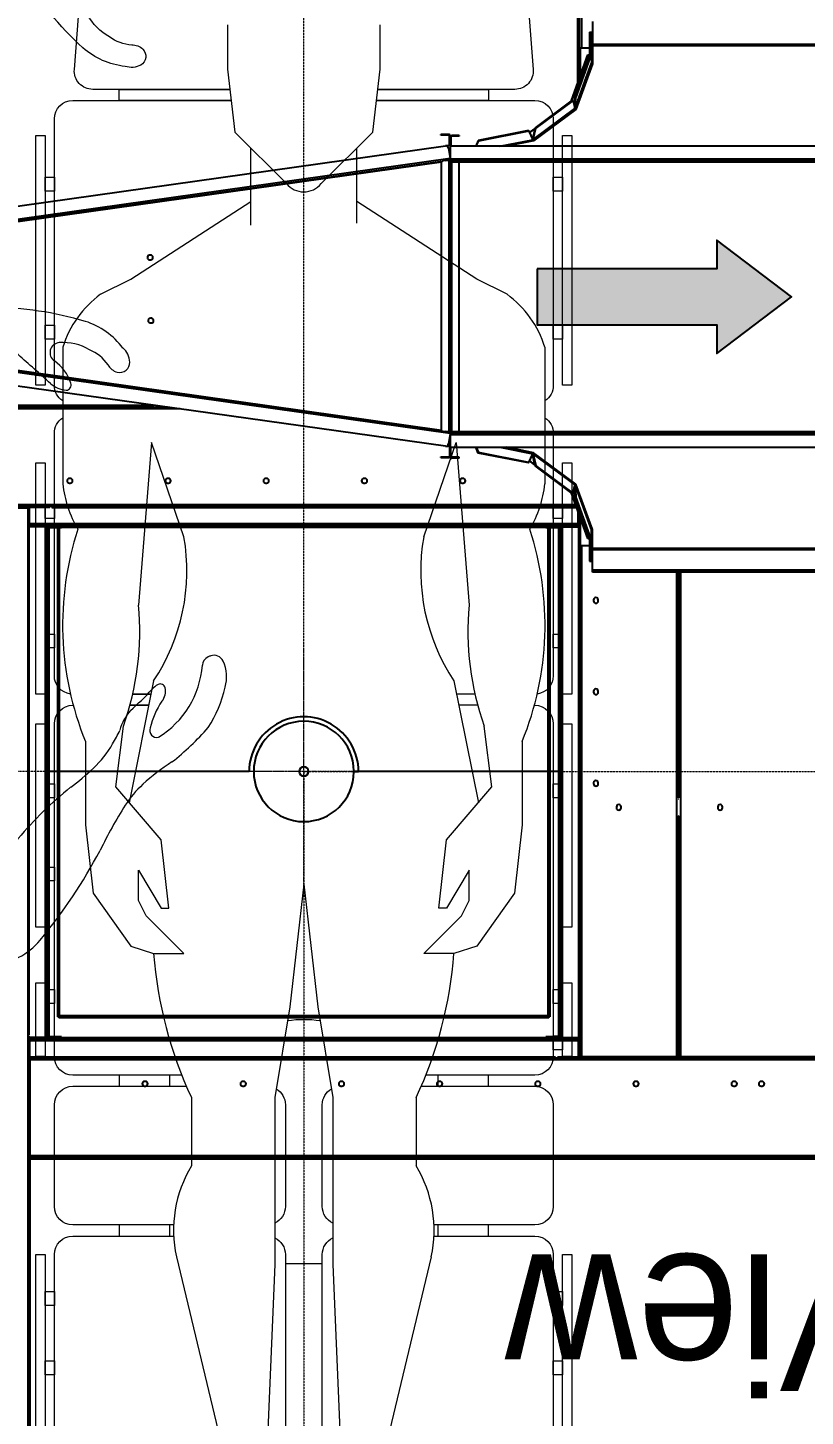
# Model space of a CAD drawing. Header units: millimetres. Extents: x 2822564 to 2991989, y -324396 to -253399.
# Drawn here: x 2849394 to 2850248, y -311790 to -310267 of the extents above; entities that cross this region are included whole.
import ezdxf

# ---------------------------------------------------------------- set-up
doc = ezdxf.new("R2010")
doc.units = ezdxf.units.MM
for name, pattern in [('12017_XPLAN_GROUND$0$HIDDEN', [0.375, 0.25, -0.125]), ('DASHDOT', [1, 0.5, -0.25, 0, -0.25]), ('DASHDOT2', [0.5, 0.25, -0.125, 0, -0.125])]:
    doc.linetypes.add(name, pattern=pattern)
for name, color, linetype, lineweight in [("'new furniture'", 252, 'Continuous', 9), ('ARCHMED-Fur-S', 8, 'Continuous', 9), ('axie', 90, 'DASHDOT2', 9), ('bed', 31, 'Continuous', 5), ('KATCHIN', 253, '12017_XPLAN_GROUND$0$HIDDEN', 5)]:
    doc.layers.add(name, color=color, linetype=linetype, lineweight=lineweight)
doc.layers.add('AX', color=1, linetype='DASHDOT')
doc.layers.add('LAF Detail', color=7, linetype='Continuous')
doc.styles.add('Annotative', font='arial.ttf')
doc.styles.add('DIM METRES', font='italic8.shx', dxfattribs={"width": 0.53})
doc.styles.add('متر', font='italic.shx')
doc.dimstyles.new('metres', dxfattribs={"dimtxt": 0.18, "dimasz": 0.05, "dimexe": 0.1, "dimexo": 0.1, "dimgap": 0.01, "dimtad": 0, "dimzin": 0, "dimdsep": 46, "dimtxsty": 'DIM METRES', "dimcen": 0.09, "dimclrd": 256, "dimclre": 256, "dimclrt": 3, "dimadec": 0, "dimazin": 0, "dimtfac": 1, "dimtofl": 0, "dimtmove": 0, "dimatfit": 3, "dimfxl": 1, "dimtolj": 1, "dimtzin": 0, "dimarcsym": 0})
doc.dimstyles.new('RUNNER saghf', dxfattribs={"dimtxt": 150, "dimasz": 60, "dimexe": 0.18, "dimexo": 0.0625, "dimgap": 0.09, "dimtad": 0, "dimtih": 1, "dimtoh": 1, "dimdec": 4, "dimzin": 0, "dimdsep": 46, "dimtxsty": 'Annotative', "dimblk": 'OBLIQUE', "dimcen": 0.09, "dimclrd": 140, "dimclre": 140, "dimclrt": 230, "dimazin": 0, "dimtfac": 1, "dimtdec": 4, "dimtofl": 0, "dimtmove": 0, "dimatfit": 3, "dimldrblk": 'OBLIQUE', "dimfxl": 1, "dimtolj": 1, "dimtzin": 0, "dimarcsym": 0})

# ---------------------------------------------------------------- blocks, each defined once
blk = doc.blocks.new('*D20')
at = {"lineweight": -2, "transparency": 16777216}
for p, q in [((-64.1, -1089.6), (-64.1, -1089.9)), ((-64.1, -1089.8), (-32.3, -1089.8)), ((0, -1089.8), (-31.8, -1089.8)), ((0, -1089.6), (0, -1089.9))]:
    blk.add_line(p, q, dxfattribs=at)
at = {"transparency": 16777216}
for points in [[(-64.1, -1089.7), (-64.1, -1089.8), (-64.1, -1089.8)], [(0, -1089.7), (0, -1089.8), (0, -1089.8)]]:
    blk.add_solid(points, dxfattribs=at)
at = {"layer": 'Defpoints', "color": 0, "transparency": 16777216}
for p in [(0, 997.5), (-64.1, -1042.5), (-64.1, -1089.8)]:
    blk.add_point(p, dxfattribs=at)
at = {"transparency": 16777216, "insert": (-32.1, -1089.8), "char_height": 0.15, "attachment_point": 5, "style": 'متر'}
blk.add_mtext('\\A1;64.11', dxfattribs=at)
blk = doc.blocks.new('N_1210DE-00037-200612191001')
at = {"layer": 'ARCHMED-Fur-S'}
blk.add_line((0.56, 10.85), (0.12, 10.86), dxfattribs=at)
for centre, radius, start, end in [((-9.85, 59.08), 7.79, 101.9043, 136.252), ((-10.67, 64.95), 1.92, 66.212, 114.3796), ((-10.3, 65.8), 1, 319.5394, 66.212), ((-10.64, 66.08), 1.45, 271.6832, 319.5394), ((10.29, 41.23), 34.7, 137.9547, 153.7324), ((-9.82, 60.25), 4.46, 100.0254, 130.959), ((-9.89, 59.31), 5.16, 123.5441, 158.4924), ((-13.76, 60.84), 1, 158.4924, 300.2335), ((22.44, 61.01), 2.46, 172.9064, 179.7885), ((20.98, 61.02), 1, 179.7885, 240.1179), ((20.99, 61.19), 1, 88.7649, 172.9064), ((20.93, 58.37), 3.83, 48.8504, 88.7649), ((15.57, 51.39), 12.62, 31.5407, 51.3588), ((-11.16, 56.38), 4.16, 81.4663, 120.2335), ((-12.61, 61.36), 2.96, 294.2322, 327.4407), ((-10.6, 59.97), 0.53, 337.3304, 83.8286), ((15.9, 52.17), 9.2, 5.6872, 60.1179), ((63.83, -126.76), 200.09, 112.0809, 113.3241), ((-13.63, 53.71), 3.72, 118.4203, 169.8089), ((2.29, 47.61), 26.18, 12.3938, 23.3615), ((552.98, -349.48), 702.96, 144.71444, 145.42156), ((20.8, 55.34), 0.5, 77.6201, 181.3356), ((20.59, 54.36), 1.5, 23.7398, 77.6201), ((-223.28, 135.68), 221.46, 336.5542, 338.4609), ((22.11, 55.37), 1.81, 181.3356, 206.5549), ((-14.18, 41.21), 37.15, 16.4234, 21.0597), ((28.57, 58.72), 7.6, 209.656, 231.7851), ((24.37, 53.22), 0.694, 222.7695, 348.1684), ((51.06, 56.24), 23.4, 187.3964, 196.3415), ((25.7, 53.45), 4.59, 202.1614, 230.2305), ((-3.61, 29.73), 33.22, 34.7863, 37.4268), ((10.05, 25.54), 43.1, 146.268, 165.4558), ((15.46, 42.98), 10, 17.0104, 34.7863), ((38.21, 52.47), 10, 196.3415, 212.0165), ((190.55, -13.65), 219.37, 163.7977, 165.4765), ((67.61, 70.86), 44.68, 212.0165, 218.6395), ((-4.69, 36.81), 31.08, 11.5595, 17.0104), ((63.29, 51.92), 38.58, 193.3085, 204.2175), ((-9.28, 11.98), 52.18, 24.591, 36.4206), ((-29.75, 44.02), 8.38, 303.8854, 341.4998), ((-39.41, 24.4), 19.95, 352.275, 41.2889), ((-21.99, 33.85), 10, 165.4558, 176.0959), ((51.58, 42.59), 24.35, 195.4626, 204.4715), ((-5.76, 32.74), 26.27, 176.0959, 197.8391), ((32.68, 31), 6.11, 334.3085, 26.1285), ((-0.66, 27.83), 5, 91.3626, 135.2449), ((0.88, -36.92), 69.77, 89.9546, 91.3626), ((-2.66, -36.83), 69.73, 85.6517, 87.0449), ((2.25, 27.71), 5, 41.608, 85.6517), ((32.89, 32.82), 3.49, 185.2074, 247.9309), ((3.86, 23.34), 11.37, 135.2449, 152.1788), ((-2.48, 23.51), 11.33, 24.8185, 41.608), ((37.63, 16.36), 16.59, 117.7831, 167.2267), ((2.34, 23), 10.23, 146.4549, 163.7939), ((-0.98, 23.08), 10.19, 13.2251, 30.564), ((261.41, -48.14), 235.96, 161.085, 163.3053), ((8.22, 22.56), 16.05, 168.1544, 178.1606), ((-6.87, 22.95), 16.01, 358.8402, 8.8464), ((0.96, 29.39), 32.07, 188.412, 220.503), ((-11.96, 6.9), 16.7, 75.6507, 117.3916), ((78.58, 19.85), 86.46, 177.8638, 179.4247), ((-77.32, 23.93), 86.46, 357.5755, 359.1362), ((12.41, 6.7), 16.26, 59.3154, 101.6171), ((2.12, 20.62), 10, 179.4247, 215.5949), ((-0.93, 20.7), 10, 321.4049, 357.5755), ((18.42, 17.36), 4.03, 41.3263, 55.482), ((25.82, 22.52), 10, 332.2681, 343.3053), ((-5.25, 38.85), 45.1, 313.9831, 332.2681), ((-70.28, -31.21), 79.04, 34.1299, 35.5949), ((68.66, -34.85), 79.04, 141.4049, 143.1618), ((-0.72, 15.94), 5, 214.1299, 259.4252), ((2.15, 15.07), 4.12, 284.5708, 322.1938), ((1.01, 20.81), 9.97, 267.4282, 282.6328), ((0.2, 20.83), 9.97, 259.4252, 269.5695), ((-5.99, 23.85), 23.2, 221.2473, 263.4196), ((19.12, 13.59), 10, 296.9913, 313.9831), ((4.91, 41.51), 41.32, 275.2234, 296.9913), ((1.82, 69.72), 69.71, 261.3637, 275.6363)]:
    blk.add_arc(centre, radius, start, end, dxfattribs=at)
blk = doc.blocks.new('_Oblique')
at = {"color": 0, "linetype": 'ByBlock', "lineweight": -2}
blk.add_line((-0.5, -0.5), (0.5, 0.5), dxfattribs=at)
blk = doc.blocks.new('*D21')
at = {"color": 140, "lineweight": -2, "ltscale": 10, "transparency": 16777216}
for p, q in [((1609924.9, -562746.7), (1609924.5, -562746.7)), ((1609924.7, -562746.7), (1609924.7, -563805.7)), ((1609924.7, -564946.7), (1609924.7, -563887.6)), ((1609924.9, -564946.7), (1609924.5, -564946.7))]:
    blk.add_line(p, q, dxfattribs=at)
at = {"layer": 'Defpoints', "color": 0, "ltscale": 10, "transparency": 16777216}
for p in [(1610637.8, -562746.7, 0), (1609924.7, -564946.7), (1610637.9, -564946.7, 0)]:
    blk.add_point(p, dxfattribs=at)
at = {"color": 140, "lineweight": -2, "ltscale": 10, "transparency": 16777216, "xscale": 60, "yscale": 60, "zscale": 60}
for p, rotation in [((1609924.7, -562746.7), 90), ((1609924.7, -564946.7), 270)]:
    blk.add_blockref('_Oblique', p, dxfattribs=dict(at, rotation=rotation))
at = {"color": 230, "ltscale": 10, "transparency": 16777216, "insert": (1609924.7, -563846.7), "char_height": 80, "attachment_point": 5, "style": 'Annotative', "bg_fill": 3, "box_fill_scale": 1.1, "bg_fill_color": 256, "bg_fill_true_color": 13158600, "bg_fill_transparency": 0}
blk.add_mtext('\\A1;2200', dxfattribs=at)
blk = doc.blocks.new('LAF')
at = {"ltscale": 10}
h = blk.add_hatch(color=150, dxfattribs=at)
h.dxf.hatch_style = 1
h.paths.add_polyline_path([(-273.8, 804.9), (-273.8, 866.2), (-470.8, 866.2), (-470.8, 897.7), (-552.7, 835.6), (-470.8, 773.4), (-470.8, 804.9)])
h.paths.add_polyline_path([(76.2, 804.9), (76.2, 866.2), (-120.8, 866.2), (-120.8, 897.7), (-202.7, 835.6), (-120.8, 773.4), (-120.8, 804.9)])
h.paths.add_polyline_path([(563, -606.2), (501.8, -606.2), (501.8, -803.2), (470.3, -803.2), (532.4, -885.2), (594.5, -803.2), (563, -803.2)])
h.paths.add_polyline_path([(563, -256.2), (501.8, -256.2), (501.8, -453.2), (470.3, -453.2), (532.4, -535.2), (594.5, -453.2), (563, -453.2)])
h.paths.add_polyline_path([(1174.1, 730.8), (1174.1, 792.1), (977.1, 792.1), (977.1, 823.6), (895.2, 761.4), (977.1, 699.3), (977.1, 730.8)])
h.paths.add_polyline_path([(1611.2, 730.8), (1611.2, 792.1), (1414.2, 792.1), (1414.2, 823.6), (1332.3, 761.4), (1414.2, 699.3), (1414.2, 730.8)])
blk.add_lwpolyline([(563, -256.2), (501.8, -256.2), (501.8, -453.2), (470.3, -453.2), (532.4, -535.2), (594.5, -453.2), (563, -453.2)], close=True, dxfattribs=at)
at = {"layer": 'LAF Detail', "color": 3, "linetype": 'Continuous', "lineweight": 25}
for p, q in [((409.4, 135.8), (409.4, 712)), ((411.4, 712.4), (411.4, 150)), ((413.4, 712.7), (413.4, 164.3)), ((300.6, 302.6), (300.6, 694.8)), ((302.6, 695.1), (302.6, -298.8)), ((304.6, 695.5), (304.6, -298.1)), ((368.4, -155.5), (442.3, 370.2)), ((382.5, -160.5), (457.3, 372.1)), ((385.1, -151.9), (458.8, 372.7)), ((385.9, -151.1), (459.6, 373)), ((606.8, 373), (680.4, -151.1)), ((607.5, 372.7), (681.2, -151.9)), ((683.9, -160.5), (609, 372.1)), ((624, 370.4), (697.9, -155.5)), ((-1257.5, 302.6), (300.6, 302.6)), ((-302.6, 300.6), (-1257.5, 300.6)), ((-413.4, -1257.5), (-413.4, 302.6)), ((-413.4, 301.6), (-409.4, 301.6)), ((-411.4, 301.6), (-411.4, 302.6)), ((-411.4, -1257.5), (-411.4, 300.6)), ((-409.4, 302.6), (-409.4, -1257.5)), ((-304.6, -1257.5), (-304.6, 302.6)), ((-304.3, 301.6), (-303.9, 301.6)), ((-303.9, 302.6), (-303.9, 301.6)), ((-303.9, 301.6), (-303.9, 300.6)), ((-302.6, 302.6), (-302.6, 302.4)), ((-302.6, -1257.5), (-302.6, 300.6)), ((-302.2, 300.2), (-302.6, 300.2)), ((-282, 301.2), (-302.4, 301.2)), ((-302.2, -276.2), (-302.2, 301.2)), ((-301.6, 301.6), (-301.6, 302.6)), ((-301.6, 301.6), (-278.6, 301.6)), ((-301.4, -276.4), (-301.4, 301.2)), ((-283.6, -301.2), (-283.6, 301.2)), ((-282, -301.2), (-282, 301.2)), ((-282, 300), (-280, 300)), ((-280, 281.7), (-280, 301.4)), ((-278.6, 302.6), (-278.6, 301.6)), ((-277, 302.6), (-278.6, 302.6)), ((-277.1, 302.4), (-278.6, 302.4)), ((-277.1, 301.4), (-277.1, 302.4)), ((-277.1, 301.4), (280, 301.4)), ((-277, 302.6), (-277, 301.4)), ((-277, 302.2), (280, 302.2)), ((-276, 302.6), (-276, 302.2)), ((279, 302.2), (279, 302.6)), ((300.7, 302.6), (280, 302.6)), ((280, 281.7), (280, 302.6)), ((282, 300), (280, 300)), ((282, 301.2), (301.4, 301.2)), ((282, 301.2), (282, -301.2)), ((283.6, 301.2), (283.6, -301.2)), ((301.6, 301.6), (301.6, 278.6)), ((301.6, 301.6), (302.6, 301.6)), ((-281.8, 281.7), (-280, 281.7)), ((-281.8, 281.7), (-281.8, -281.7)), ((-281.8, 281.5), (-280, 281.5)), ((-280, 283.6), (280, 283.6)), ((-280, 282), (280, 282)), ((280, 281.8), (-280, 281.8)), ((-280, 281.5), (-280, -281.5)), ((-279.2, 279), (-280, 279)), ((-279.2, 265.8), (-279.2, 279)), ((278.2, 280), (-278.2, 280)), ((11.8, 60), (11.8, 280)), ((280, 279), (279.2, 279)), ((279.2, 279), (279.2, 265.8)), ((280, 281.7), (281.8, 281.7)), ((280, -281.5), (280, 281.5)), ((280, 281.5), (281.8, 281.5)), ((281.8, -281.7), (281.8, 281.7)), ((301.4, 276.4), (302.4, 276.4)), ((301.4, 276.4), (301.4, -299.3)), ((302.6, 276.2), (301.4, 276.2)), ((302.6, 278.6), (301.6, 278.6)), ((302.2, 276.2), (302.2, -299)), ((302.6, 275.2), (302.2, 275.2)), ((302.4, 276.4), (302.4, 278.6)), ((-280, 267.8), (-279.2, 267.8)), ((-279.2, 265.8), (-280, 265.8)), ((-258.2, 268.9), (-257.2, 268.9)), ((-258.2, -268.9), (-258.2, 268.9)), ((-257.2, -268.9), (-257.2, 268.9)), ((-257.1, 270), (279.2, 270)), ((-257.1, 270), (-257.1, 269)), ((-257.1, 269), (279.2, 269)), ((-256.2, 268), (279.2, 268)), ((-256.2, -268), (-256.2, 268)), ((279.2, 267.8), (280, 267.8)), ((280, 265.8), (279.2, 265.8)), ((279.8, 265.8), (279.8, -265.8)), ((328.1, 257.3), (328.1, 256.3)), ((333.2, 256.3), (333.2, 257.3)), ((-333.2, 174.8), (-333.2, 173.8)), ((-328.1, 173.8), (-328.1, 174.8)), ((503.7, 168.6), (503.7, 167.6)), ((508.8, 167.3), (508.8, 168.3)), ((572.9, 169), (572.9, 168)), ((578, 168.3), (578, 169.3)), ((328.1, 149.5), (328.1, 148.5)), ((333.2, 148.5), (333.2, 149.5)), ((-333.2, 67), (-333.2, 66)), ((-328.1, 66), (-328.1, 67)), ((328.1, 41.8), (328.1, 40.8)), ((333.2, 40.8), (333.2, 41.8)), ((-333.2, -40.8), (-333.2, -41.8)), ((-328.1, -41.8), (-328.1, -40.8)), ((11.3, -60), (11.3, -55)), ((11.8, -280), (11.8, -60)), ((12.3, -55), (12.3, -60)), ((328.1, -66), (328.1, -67)), ((333.2, -67), (333.2, -66)), ((-333.2, -148.5), (-333.2, -149.5)), ((-328.1, -149.5), (-328.1, -148.5)), ((356, -150.5), (356, -159.1)), ((356, -150.5), (356.7, -150.5)), ((356.7, -150.5), (356.7, -159.1)), ((678.8, -150.6), (387.6, -150.6)), ((709.7, -159.1), (709.7, -150.5)), ((709.7, -150.5), (710.4, -150.5)), ((710.4, -159.1), (710.4, -150.5)), ((356.4, -162.5), (355.4, -162.5)), ((355.4, -170.5), (355.4, -162.5)), ((356.7, -153.5), (356, -153.5)), ((356.7, -159.1), (356, -159.1)), ((356.4, -170.5), (356.4, -162.5)), ((357.4, -159.8), (357.4, -160.5)), ((369.6, -159.8), (357.4, -159.8)), ((357.4, -160.5), (357.4, -161.5)), ((383.4, -160.5), (357.4, -160.5)), ((357.4, -161.5), (367.4, -161.5)), ((367.4, -160.5), (367.4, -1092.1)), ((368.5, -157.1), (368.6, -156.8)), ((382.5, -160.5), (371, -158.9)), ((381.4, -160.5), (381.4, -1090.3)), ((381.9, -160.4), (381.8, -160.5)), ((381.8, -160.4), (381.8, -160.5)), ((382, -160.5), (382.2, -160.4)), ((383.4, -160.5), (383.4, -1090.3)), ((383.9, -160.7), (383.4, -160.6)), ((383.4, -162.5), (681.4, -162.5)), ((383.9, -160.7), (384.6, -155.5)), ((384.4, -160.5), (680.4, -160.5)), ((384.4, -1241.5), (384.4, -160.5)), ((384.6, -153.6), (384.6, -160.5)), ((681.8, -159.2), (384.6, -159.2)), ((680.4, -160.5), (680.4, -1241.5)), ((681.8, -160.6), (680.4, -160.6)), ((681.4, -1090.3), (681.4, -160.6)), ((681.8, -160.6), (681.8, -153.6)), ((681.8, -155.5), (682.5, -160.5)), ((709, -160.5), (681.8, -160.5)), ((683.4, -1090.3), (683.4, -160.5)), ((695.4, -158.9), (683.9, -160.5)), ((684.2, -160.4), (684.4, -160.5)), ((684.6, -160.5), (684.4, -160.4)), ((684.6, -160.5), (684.6, -160.4)), ((697.4, -1092.1), (697.4, -160.5)), ((707.4, -161.5), (697.4, -161.5)), ((698.3, -160.5), (697.8, -156.8)), ((698.2, -159.8), (709, -159.8)), ((707.4, -160.5), (707.4, -161.5)), ((708.4, -170.5), (708.4, -162.5)), ((708.4, -162.5), (709.4, -162.5)), ((709, -159.8), (709, -160.5)), ((709.4, -170.5), (709.4, -162.5)), ((710.4, -153.5), (709.7, -153.5)), ((709.7, -159.1), (710.4, -159.1)), ((328.1, -173.8), (328.1, -174.8)), ((333.2, -174.8), (333.2, -173.8)), ((355.4, -170.5), (356.4, -170.5)), ((384.4, -170.5), (680.4, -170.5)), ((709.4, -170.5), (708.4, -170.5)), ((350.1, -246.5), (361, -191.4)), ((350.6, -246.8), (361.6, -191.7)), ((361, -191.4), (367.4, -188.7)), ((361.6, -191.7), (361, -191.4)), ((367.4, -189.2), (361.6, -191.7)), ((703.7, -191.4), (697.4, -188.7)), ((697.4, -189.2), (703.1, -191.7)), ((703.1, -191.7), (703.7, -191.4)), ((714.1, -246.8), (703.1, -191.7)), ((714.7, -246.5), (703.7, -191.4)), ((367.4, -215.1), (360.2, -251.2)), ((361.4, -252.2), (367.4, -222.3)), ((697.4, -215.1), (704.6, -251.2)), ((703.3, -252.2), (697.4, -222.3)), ((-333.2, -256.3), (-333.2, -257.3)), ((-328.1, -257.3), (-328.1, -256.3)), ((316.7, -294.7), (346.9, -254)), ((317.1, -295.5), (347.3, -254.8)), ((359.9, -251.9), (326, -297.5)), ((326.9, -298.7), (361.4, -252.2)), ((346.9, -254), (359.5, -251.1)), ((347.3, -254.8), (346.9, -254)), ((359.8, -251.9), (347.3, -254.8)), ((347.6, -253.9), (352.3, -247.6)), ((348.2, -253.7), (352.7, -247.8)), ((350.1, -246.5), (350.6, -246.8)), ((350.6, -246.8), (360.1, -251.2)), ((359.5, -251.1), (359.8, -251.9)), ((359.6, -251.1), (359.5, -251.1)), ((359.6, -251.1), (359.9, -251.9)), ((359.8, -251.1), (359.6, -251.1)), ((359.9, -251.9), (359.8, -251.9)), ((360.2, -251.2), (360.1, -251.2)), ((360.2, -251.2), (360.3, -251.3)), ((737.8, -298.7), (703.3, -252.2)), ((704.5, -251.3), (704.6, -251.2)), ((714.1, -246.8), (704.6, -251.2)), ((704.6, -251.2), (704.6, -251.2)), ((705.2, -251.1), (704.8, -251.9)), ((704.8, -251.9), (738.8, -297.5)), ((704.8, -251.9), (704.9, -251.9)), ((705.3, -251.1), (704.9, -251.9)), ((704.9, -251.9), (717.4, -254.8)), ((705, -251.1), (705.2, -251.1)), ((705.2, -251.1), (705.3, -251.1)), ((717.8, -254), (705.3, -251.1)), ((712.1, -247.8), (716.5, -253.7)), ((712.5, -247.6), (717.1, -253.9)), ((714.7, -246.5), (714.1, -246.8)), ((717.4, -254.8), (717.8, -254)), ((747.7, -295.5), (717.4, -254.8)), ((748.1, -294.7), (717.8, -254)), ((-280, -265.8), (-279.2, -265.8)), ((-279.2, -267.8), (-280, -267.8)), ((-279.2, -279), (-279.2, -265.8)), ((-258.2, -268.9), (-257.2, -268.9)), ((279.2, -269), (-257.1, -269)), ((-257.1, -270), (-257.1, -269)), ((279.2, -270), (-257.1, -270)), ((279.2, -268), (-256.2, -268)), ((279.2, -265.8), (279.2, -279)), ((279.2, -265.8), (280, -265.8)), ((280, -267.8), (279.2, -267.8)), ((-302.6, -275.2), (-302.2, -275.2)), ((-302.6, -276.2), (-301.4, -276.2)), ((-302.6, -278.6), (-301.6, -278.6)), ((-301.4, -276.4), (-302.4, -276.4)), ((-302.4, -276.4), (-302.4, -278.6)), ((-301.6, -301.6), (-301.6, -278.6)), ((-280, -281.5), (-281.8, -281.5)), ((-280, -281.7), (-281.8, -281.7)), ((-280, -279), (-279.2, -279)), ((-280, -281.7), (-280, -302.6)), ((-280, -281.8), (280, -281.8)), ((280, -282), (-280, -282)), ((280, -283.6), (-280, -283.6)), ((-278.2, -280), (278.2, -280)), ((279.2, -279), (280, -279)), ((281.8, -281.5), (280, -281.5)), ((280, -281.7), (280, -301.4)), ((281.8, -281.7), (280, -281.7)), ((-301.6, -301.6), (-302.6, -301.6)), ((-301.8, -303.6), (-302.6, -303.6)), ((-302.2, -303.9), (-302.6, -303.6)), ((-302.6, -303.9), (-301.6, -303.9)), ((-301.6, -303.9), (-301.8, -303.6)), ((-301.2, -303.9), (-301.6, -303.4)), ((-301.6, -303.4), (-301.6, -303.4)), ((-301.6, -304.3), (-301.6, -303.9)), ((-301.6, -303.9), (-300.6, -303.9)), ((-282, -301.2), (-301.4, -301.2)), ((-300.9, -303.9), (-301.1, -303.6)), ((-300.7, -302.6), (-280, -302.6)), ((-300.6, -302.6), (-300.6, -1257.5)), ((259.4, -302.6), (-300.6, -302.6)), ((-282, -300), (-280, -300)), ((277.1, -301.4), (-280, -301.4)), ((259.4, -302.2), (-280, -302.2)), ((-279, -302.2), (-279, -302.6)), ((259.4, -313.7), (259.4, -301.7)), ((259.4, -301.7), (294.8, -301.7)), ((259.4, -302.7), (292, -302.7)), ((259.4, -303.7), (289.2, -303.7)), ((266.4, -314.4), (313.2, -297.5)), ((266.6, -315.3), (313.3, -298.5)), ((267.2, -311.6), (316.9, -293.7)), ((267.2, -312.6), (316.7, -294.7)), ((325.6, -297.8), (276.2, -315.6)), ((277, -316.7), (326.9, -298.7)), ((277, -301.7), (277, -301.4)), ((277.1, -301.4), (277.1, -301.7)), ((278.6, -301.7), (278.6, -301.6)), ((294.9, -301.6), (278.6, -301.6)), ((282, -300), (280, -300)), ((282, -301.2), (295.9, -301.2)), ((313.2, -297.5), (323.4, -296.9)), ((313.3, -298.5), (313.2, -297.5)), ((325.6, -297.8), (313.3, -298.5)), ((316.7, -294.7), (317.1, -295.5)), ((316.9, -293.7), (316.9, -294.4)), ((316.9, -293.7), (317.4, -293.8)), ((317.1, -295.5), (325.9, -297.5)), ((325.5, -297.4), (325.6, -297.8)), ((325.6, -297.5), (325.6, -297.8)), ((325.6, -297.8), (325.6, -297.8)), ((326, -297.5), (325.9, -297.5)), ((787.8, -316.7), (737.8, -298.7)), ((747.7, -295.5), (738.8, -297.5)), ((738.8, -297.5), (738.8, -297.5)), ((739.2, -297.5), (739.1, -297.8)), ((739.1, -297.8), (788.5, -315.6)), ((739.1, -297.8), (739.2, -297.8)), ((739.2, -297.4), (739.2, -297.8)), ((739.2, -297.8), (751.4, -298.5)), ((751.5, -297.5), (741.4, -296.9)), ((747.4, -293.8), (747.8, -293.7)), ((748.1, -294.7), (747.7, -295.5)), ((747.8, -293.7), (797.6, -311.6)), ((747.8, -293.7), (747.8, -294.4)), ((748.1, -294.7), (797.6, -312.6)), ((751.4, -298.5), (751.5, -297.5)), ((798.2, -315.3), (751.4, -298.5)), ((798.3, -314.4), (751.5, -297.5)), ((767.1, -300.6), (1257.5, -300.6)), ((770, -301.7), (805.4, -301.7)), ((772.8, -302.7), (805.4, -302.7)), ((775.5, -303.7), (805.4, -303.7)), ((805.4, -301.7), (805.4, -313.7)), ((805.4, -302.6), (1257.5, -302.6)), ((259.4, -304.6), (-302.6, -304.6)), ((-0.6, -318.1), (-1.6, -318.1)), ((99.7, -318.1), (98.7, -318.1)), ((199.9, -318.1), (198.9, -318.1)), ((230.4, -1252.5), (230.4, -316.7)), ((230.4, -316.7), (277, -316.7)), ((231.4, -1252.5), (231.4, -316.7)), ((232.4, -1252.5), (232.4, -316.7)), ((268.4, -313.7), (242.4, -313.7)), ((242.4, -313.7), (242.4, -315.7)), ((266.5, -314.7), (242.4, -314.7)), ((242.4, -315.7), (276, -315.7)), ((245.5, -314.7), (245.5, -315.7)), ((245.7, -313.7), (245.7, -314.7)), ((255.4, -316.7), (255.4, -1252.5)), ((256.4, -1252.5), (256.4, -316.7)), ((256.8, -316.7), (256.8, -1252.5)), ((264.7, -315.7), (264.7, -314.7)), ((265.6, -313.7), (265.6, -314.7)), ((266.4, -314.4), (266.6, -315.3)), ((266.6, -315.3), (276.1, -315.6)), ((267.2, -311.6), (267.2, -312.6)), ((269.9, -313.1), (267.2, -312.6)), ((275.9, -315.6), (275.9, -315.7)), ((276, -315.6), (276, -315.7)), ((276.2, -315.6), (276.1, -315.6)), ((834.4, -316.7), (787.8, -316.7)), ((788.5, -315.6), (788.6, -315.6)), ((798.2, -315.3), (788.6, -315.6)), ((788.8, -315.6), (788.8, -315.7)), ((822.4, -315.7), (788.8, -315.7)), ((788.9, -315.6), (788.9, -315.7)), ((797.6, -312.6), (794.8, -313.1)), ((822.4, -313.7), (796.4, -313.7)), ((797.6, -311.6), (797.6, -312.6)), ((798.3, -314.4), (798.2, -315.3)), ((822.4, -314.7), (798.3, -314.7)), ((799.1, -313.7), (799.1, -314.7)), ((800, -315.7), (800, -314.7)), ((1257.5, -304.6), (805.4, -304.6)), ((808, -316.7), (808, -1252.5)), ((808.4, -1252.5), (808.4, -316.7)), ((809.4, -316.7), (809.4, -1252.5)), ((819.1, -313.7), (819.1, -314.7)), ((819.2, -314.7), (819.2, -315.7)), ((822.4, -313.7), (822.4, -315.7)), ((-1.6, -323.2), (-0.6, -323.2)), ((98.7, -323.2), (99.7, -323.2)), ((198.9, -323.2), (199.9, -323.2)), ((256.8, -328.7), (256.4, -328.7)), ((808, -328.7), (808.4, -328.7)), ((-27.1, -343.1), (-28.1, -343.1)), ((-28.1, -348.2), (-27.1, -348.2)), ((-333.2, -364.1), (-333.2, -365.1)), ((-328.1, -365.1), (-328.1, -364.1)), ((-302.6, -409.4), (230.4, -409.4)), ((-301.6, -413.4), (-301.6, -409.4)), ((-302.6, -411.4), (-301.6, -411.4)), ((230.4, -413.4), (-302.6, -413.4)), ((-36.9, -411.4), (-300.6, -411.4)), ((-36.9, -411.2), (-36.9, -411.6)), ((-18.3, -411.2), (-18.3, -411.6)), ((230.4, -411.4), (-17, -411.4)), ((-27.1, -454.3), (-28.1, -454.3)), ((-333.2, -471.9), (-333.2, -472.9)), ((-328.1, -472.9), (-328.1, -471.9)), ((-28.1, -459.4), (-27.1, -459.4)), ((-333.2, -501.9), (-333.2, -502.9)), ((-328.1, -502.9), (-328.1, -501.9))]:
    blk.add_line(p, q, dxfattribs=at)
at = {"layer": 'LAF Detail', "color": 3, "linetype": 'Continuous', "lineweight": 25, "flags": 128}
for points in [[(-303.9, 302.6), (-304.4, 302.5), (-304.6, 302.3)], [(-303.9, 301.6), (-304.4, 301.5), (-304.6, 301.4)], [(-280, 301.6), (-280, 301.6), (-280, 301.4)], [(301.6, 301.2), (301.6, 301.2), (301.4, 301.2)], [(-302.6, -303.9), (-302.5, -304.4), (-302.3, -304.6)], [(-301.6, -301.2), (-301.6, -301.2), (-301.4, -301.2)], [(-301.6, -303.9), (-301.5, -304.4), (-301.4, -304.6)], [(280, -301.6), (280, -301.6), (280, -301.4)]]:
    blk.add_lwpolyline(points, dxfattribs=at)
at = {"layer": 'LAF Detail', "color": 3, "linetype": 'Continuous', "lineweight": 25}
for centre, radius, start, end in [((-304.9, 302.2), 1.15, 281.5428, 328.2813), ((-301.6, 300.6), 2, 90, 180), ((-301.6, 300.6), 1, 90, 180), ((300.6, 301.6), 2, 0, 90), ((300.6, 301.6), 1, 0, 90), ((-277, 283), 3.19, 201.4512, 248.5488), ((-278.4, 279.1), 1.65, 116.8661, 181.8193), ((-278.2, 279), 1, 90, 180), ((277, 283), 3.19, 291.4512, 338.5488), ((278.2, 279), 1, 0, 90), ((278.4, 279.1), 1.65, 358.1807, 63.1339), ((-255.7, 269.6), 1.64, 202.4589, 251.7391), ((-257.9, 267.4), 1.77, 20.2812, 65.5208), ((330.6, 257.3), 2.55, 0, 180), ((330.6, 256.3), 2.55, 180, 0), ((-330.6, 174.8), 2.55, 0, 180), ((-330.6, 173.8), 2.55, 180, 0), ((506.3, 168.4), 2.55, 357.3178, 177.3178), ((506.2, 167.4), 2.55, 177.3178, 357.3178), ((575.4, 169.2), 2.55, 2.6822, 182.6822), ((575.5, 168.2), 2.55, 182.6822, 2.6822), ((330.6, 149.5), 2.55, 0, 180), ((330.6, 148.5), 2.55, 180, 0), ((-330.6, 67), 2.55, 0, 180), ((-330.6, 66), 2.55, 180, 0), ((11.8, 0), 55, 270.5209, 269.4791), ((11.8, 0), 60, 270, 90), ((330.6, 41.8), 2.55, 0, 180), ((330.6, 40.8), 2.55, 180, 0), ((11.8, 0), 5, 270.5209, 269.4791), ((-330.6, -40.8), 2.55, 0, 180), ((-330.6, -41.8), 2.55, 180, 0), ((330.6, -66), 2.55, 0, 180), ((330.6, -67), 2.55, 180, 0), ((-330.6, -148.5), 2.55, 0, 180), ((-330.6, -149.5), 2.55, 180, 0), ((387.6, -153.6), 3, 90, 180), ((678.8, -153.6), 3, 0, 90), ((357.4, -162.5), 2, 90, 180), ((357.4, -159.1), 1.4, 180, 270), ((357.4, -162.5), 1, 90, 180), ((357.4, -159.1), 0.7, 180, 270), ((371.4, -155.9), 3, 172, 262), ((371.5, -157.5), 3, 172, 270), ((386.4, -161.3), 2.62, 134.3343, 166.7615), ((679.9, -161.3), 2.62, 13.2385, 45.6657), ((694.9, -155.9), 3, 278, 8), ((707.4, -162.5), 2, 0, 90), ((707.4, -162.5), 1, 0, 90), ((709, -159.1), 1.4, 270, 0), ((709, -159.1), 0.7, 270, 0), ((330.6, -173.8), 2.55, 0, 180), ((330.6, -174.8), 2.55, 180, 0), ((-330.6, -256.3), 2.55, 0, 180), ((-330.6, -257.3), 2.55, 180, 0), ((360.3, -253.5), 1.7, 50.0146, 103.9537), ((358.7, -254.4), 3.51, 38.8364, 64.7771), ((706.1, -254.4), 3.51, 115.2229, 141.1636), ((704.4, -253.5), 1.7, 76.0463, 129.9854), ((-255.6, -269.7), 1.77, 110.2812, 155.5208), ((-257.8, -267.5), 1.64, 292.4589, 341.7391), ((-278.4, -279.1), 1.65, 178.1807, 243.1339), ((-277, -283), 3.19, 111.4512, 158.5488), ((-278.2, -279), 1, 180, 270), ((278.2, -279), 1, 270, 0), ((277, -283), 3.19, 21.4512, 68.5488), ((278.4, -279.1), 1.65, 296.8661, 1.8193), ((-300.6, -301.6), 2, 180, 270), ((-300.6, -301.6), 1, 180, 270), ((-302.2, -304.9), 1.15, 11.5428, 58.2813), ((325.7, -299.1), 1.3, 19.9374, 91.8059), ((325.3, -299), 1.61, 11.5941, 65.4746), ((739.4, -299), 1.61, 114.5254, 168.4059), ((739.1, -299.1), 1.3, 88.1941, 160.0626), ((-1.6, -320.6), 2.55, 90, 270), ((-0.6, -320.6), 2.55, 270, 90), ((98.7, -320.6), 2.55, 90, 270), ((99.7, -320.6), 2.55, 270, 90), ((198.9, -320.6), 2.55, 90, 270), ((199.9, -320.6), 2.55, 270, 90), ((255.4, -316.7), 1, 0, 90), ((255.9, -316.6), 0.918, 354.4383, 83.0646), ((275.9, -316.7), 1.07, 3.4893, 85.9026), ((276, -316.6), 0.986, 354.9791, 76.0996), ((788.8, -316.6), 0.986, 103.9004, 185.0209), ((788.9, -316.7), 1.07, 94.0974, 176.5107), ((808.9, -316.6), 0.918, 96.9354, 185.5617), ((809.4, -316.7), 1, 90, 180), ((1.9, -324.6), 2.55, 101.5423, 143.9245), ((1.9, -324.6), 2.55, 101.7158, 143.8813), ((-28.1, -345.6), 2.55, 90, 270), ((-27.1, -345.6), 2.55, 270, 90), ((-330.6, -364.1), 2.55, 0, 180), ((-330.6, -365.1), 2.55, 180, 0), ((-28.1, -456.9), 2.55, 90, 270), ((-27.1, -456.9), 2.55, 270, 90), ((-330.6, -471.9), 2.55, 0, 180), ((-330.6, -472.9), 2.55, 180, 0), ((-330.6, -501.9), 2.55, 0, 180), ((-330.6, -502.9), 2.55, 180, 0)]:
    blk.add_arc(centre, radius, start, end, dxfattribs=at)
at = {"color": 1}
blk.add_text('Top View', height=150, rotation=90, dxfattribs=at).set_placement((-517.8, -1057))
blk = doc.blocks.new('Tavolo operatorio con paziente')
at = {"layer": 'axie'}
for p, q in [((0, -133.262), (0, 133.262)), ((-133.262, 0), (133.262, 0))]:
    blk.add_line(p, q, dxfattribs=at)
at = {"layer": 'bed'}
for p, q in [((-82.728, 759.352), (-82.728, 807.367)), ((82.728, 807.367), (82.728, 759.352)), ((-74.571, 691.312), (-82.728, 759.352)), ((82.728, 759.352), (74.571, 691.312)), ((-18.829, 635.571), (-74.571, 691.312)), ((74.571, 691.312), (18.829, 635.571)), ((-57.342, 592.823), (-57.342, 674.083)), ((57.342, 590.739), (57.342, 674.083)), ((-187.117, 532.346), (-57.342, 616.318)), ((187.117, 532.346), (57.342, 616.318)), ((-219.901, 515.954), (-187.117, 532.346)), ((219.901, 515.954), (187.117, 532.346)), ((-260.881, 458.582), (-260.881, 311.054)), ((260.881, 458.582), (260.881, 311.054)), ((-164.806, 355.676), (-178.921, 179.917)), ((-129.745, 253.681), (-164.806, 355.676)), ((129.745, 253.681), (164.806, 355.676)), ((164.806, 355.676), (178.921, 179.917)), ((-145, 129.813), (-145, 130.819)), ((-162.529, 97.957), (-188.889, -33.844)), ((162.529, 97.957), (188.889, -33.844)), ((-203.509, -16.787), (-195.313, 48.781)), ((203.509, -16.787), (195.313, 48.781)), ((-236.293, 32.389), (-236.293, -57.767)), ((236.293, 32.389), (236.293, -57.767)), ((-154.333, -74.159), (-203.509, -16.787)), ((154.333, -74.159), (203.509, -16.787)), ((-236.293, -57.767), (-228.097, -131.531)), ((236.293, -57.767), (228.097, -131.531)), ((-146.137, -147.924), (-154.333, -74.159)), ((146.137, -147.924), (154.333, -74.159)), ((-178.921, -139.728), (-178.921, -106.943)), ((-178.921, -106.943), (-154.333, -147.924)), ((178.921, -106.943), (154.333, -147.924)), ((178.921, -139.728), (178.921, -106.943)), ((-228.097, -131.531), (-187.117, -188.904)), ((0, -121.944), (-15.001, -254.472)), ((0, -121.944), (15.001, -254.472)), ((228.097, -131.531), (187.117, -188.904)), ((-170.725, -156.12), (-178.921, -139.728)), ((-154.333, -147.924), (-146.137, -147.924)), ((154.333, -147.924), (146.137, -147.924)), ((170.725, -156.12), (178.921, -139.728)), ((-129.745, -197.1), (-170.725, -156.12)), ((129.745, -197.1), (170.725, -156.12)), ((-187.117, -188.904), (-162.529, -197.1)), ((187.117, -188.904), (162.529, -197.1)), ((-162.529, -197.1), (-129.745, -197.1)), ((162.529, -197.1), (129.745, -197.1)), ((-15.001, -254.472), (-31.393, -352.824)), ((15.001, -254.472), (31.393, -352.824)), ((-121.549, -352.824), (-121.549, -426.588)), ((-31.393, -352.824), (-31.393, -452.347)), ((31.393, -352.824), (31.393, -452.347)), ((121.549, -352.824), (121.549, -426.588)), ((-31.393, -426.588), (-31.393, -533.136)), ((31.393, -426.588), (31.393, -533.136)), ((-137.941, -524.94), (-88.765, -729.841)), ((137.941, -524.94), (88.765, -729.841)), ((-31.393, -533.136), (-39.589, -729.841)), ((-20, -532.5), (20, -532.5)), ((31.393, -533.136), (39.589, -729.841))]:
    blk.add_line(p, q, dxfattribs=at)
for points in [[(80.108, 737.5), (228.402, 737.5, 0.43688253), (248.344, 759.034), (231.42, 979.034, 0.39190223), (211.479, 997.5), (-211.479, 997.5, 0.39190223), (-231.42, 979.034), (-248.344, 759.034, 0.43688253), (-228.402, 737.5), (-80.108, 737.5)], [(-78.67, 725.5), (-250, 725.5, 0.41421356), (-270, 705.5), (-270, 417.5, 0.25415069), (-260.881, 400.719)], [(260.881, 400.719, 0.25415069), (270, 417.5), (270, 705.5, 0.41421356), (250, 725.5), (78.67, 725.5)], [(-260.881, 382.281, 0.25415069), (-270, 365.5), (-270, 103.5, 0.3767606), (-252.584, 83.668, 0.3767606)], [(252.584, 83.668, 0.3767606), (270, 103.5), (270, 365.5, 0.25415069), (260.881, 382.281)], [(-249.536, 71.5), (-250, 71.5, 0.41421356), (-270, 51.5), (-270, -308.5, 0.41421356), (-250, -328.5), (-132.056, -328.5)], [(132.056, -328.5), (250, -328.5, 0.41421356), (270, -308.5), (270, 51.5, 0.41421356), (250, 71.5), (249.536, 71.5)], [(-17.567, -269.87, -0.07797276), (17.567, -269.87)], [(-127.085, -340.5), (-250, -340.5, 0.41421356), (-270, -360.5), (-270, -470.5, 0.41421356), (-250, -490.5), (-140.918, -490.5)], [(-31.393, -488.553, 0.28915217), (-20, -470.5), (-20, -360.5, 0.26491529), (-29.804, -343.294)], [(29.804, -343.294, 0.26491529), (20, -360.5), (20, -470.5, 0.28915217), (31.393, -488.553, 0.28915217)], [(140.918, -490.5), (250, -490.5, 0.41421356), (270, -470.5), (270, -360.5, 0.41421356), (250, -340.5), (127.085, -340.5)], [(-140.896, -502.5), (-250, -502.5, 0.41421356), (-270, -522.5), (-270, -1022.5, 0.41421356), (-250, -1042.5), (-40, -1042.5, 0.41421356), (-20, -1022.5), (-20, -522.5, 0.28915217), (-31.393, -504.447, 0.28915217)], [(31.393, -504.447, 0.28915217), (20, -522.5), (20, -1022.5, 0.41421356), (40, -1042.5), (250, -1042.5, 0.41421356), (270, -1022.5), (270, -522.5, 0.41421356), (250, -502.5), (140.896, -502.5)]]:
    blk.add_lwpolyline(points, format="xyb", dxfattribs=at)
for points in [[(-80.108, 737.5), (-200, 737.5), (-200, 725.5), (-78.67, 725.5)], [(78.67, 725.5), (200, 725.5), (200, 737.5), (80.108, 737.5)], [(-185.193, 83.5), (-165.42, 83.5)], [(185.193, 83.5), (165.42, 83.5)], [(165.42, 83.5), (185.193, 83.5)], [(-188.187, 71.5), (-167.82, 71.5)], [(188.187, 71.5), (167.82, 71.5)], [(167.82, 71.5), (188.187, 71.5)]]:
    blk.add_lwpolyline(points, dxfattribs=at)
for points in [[(-280, 687.5), (-290, 687.5), (-290, 417.5), (-280, 417.5)], [(290, 687.5), (280, 687.5), (280, 417.5), (290, 417.5)], [(-270, 642.5), (-280, 642.5), (-280, 627.5), (-270, 627.5)], [(280, 642.5), (270, 642.5), (270, 627.5), (280, 627.5)], [(-270, 482.5), (-280, 482.5), (-280, 467.5), (-270, 467.5)], [(280, 482.5), (270, 482.5), (270, 467.5), (280, 467.5)], [(-280, 333.5), (-290, 333.5), (-290, 83.5), (-280, 83.5)], [(290, 333.5), (280, 333.5), (280, 83.5), (290, 83.5)], [(-270, 288.5), (-280, 288.5), (-280, 273.5), (-270, 273.5)], [(280, 288.5), (270, 288.5), (270, 273.5), (280, 273.5)], [(-270, 148.5), (-280, 148.5), (-280, 133.5), (-270, 133.5)], [(280, 148.5), (270, 148.5), (270, 133.5), (280, 133.5)], [(-280, 51.5), (-290, 51.5), (-290, -168.5), (-280, -168.5)], [(290, 51.5), (280, 51.5), (280, -168.5), (290, -168.5)], [(-270, -13.5), (-280, -13.5), (-280, -28.5), (-270, -28.5)], [(280, -13.5), (270, -13.5), (270, -28.5), (280, -28.5)], [(280, -103.5), (270, -103.5), (270, -118.5), (280, -118.5)], [(-280, -228.5), (-290, -228.5), (-290, -308.5), (-280, -308.5)], [(-270, -236), (-280, -236), (-280, -251), (-270, -251)], [(280, -236), (270, -236), (270, -251), (280, -251)], [(290, -228.5), (280, -228.5), (280, -308.5), (290, -308.5)], [(-270, -286), (-280, -286), (-280, -301), (-270, -301)], [(-200, -328.5), (-145, -328.5), (-145, -340.5), (-200, -340.5)], [(145, -328.5), (200, -328.5), (200, -340.5), (145, -340.5)], [(-200, -490.5), (-145, -490.5), (-145, -502.5), (-200, -502.5)], [(145, -490.5), (200, -490.5), (200, -502.5), (145, -502.5)], [(-280, -522.5), (-290, -522.5), (-290, -742.5), (-280, -742.5)], [(290, -522.5), (280, -522.5), (280, -742.5), (290, -742.5)], [(-270, -562.5), (-280, -562.5), (-280, -577.5), (-270, -577.5)], [(280, -562.5), (270, -562.5), (270, -577.5), (280, -577.5)], [(-270, -637.5), (-280, -637.5), (-280, -652.5), (-270, -652.5)], [(280, -637.5), (270, -637.5), (270, -652.5), (280, -652.5)]]:
    blk.add_lwpolyline(points, close=True, dxfattribs=at)
at = {"layer": 'bed', "extrusion": (0, 0, -1)}
for centre, major_axis, start_param, end_param in [((0, 651.165), (-17.287, 17.287), 3.04788682, 4.80609482), ((-154.333, 425.798), (-78.827, 78.827), 5.79628608, 6.43978718), ((154.333, 425.798), (78.827, 78.827), -0.15660188, 0.48689923), ((-142.039, 323.348), (-84.483, 84.483), 4.95736764, 5.39470554), ((142.039, 323.348), (84.483, 84.483), 0.88847977, 1.32581766), ((71.058, 158.256), (-234.848, 234.848), 5.10909764, 5.81507842), ((-71.058, 158.256), (234.848, 234.848), 0.46810689, 1.17408766), ((-340.792, 216.799), (151.495, 151.495), 0.61238801, 1.37340077), ((340.792, 216.799), (-151.495, 151.495), 4.90978454, 5.67079729), ((-482.174, 151.231), (215.389, 215.389), 0.69108421, 1.1284221), ((482.174, 151.231), (-215.389, 215.389), 5.1547632, 5.5921011), ((286.203, -162.267), (-318.256, 318.256), 5.06060993, 5.42031693), ((-286.203, -162.267), (-318.256, 318.256), 2.43366471, 2.7933717), ((-6.805, -496.254), (94.92, 94.92), 3.71163312, 4.47264587), ((6.805, -496.254), (94.92, 94.92), 0.23974311, 1.00075586)]:
    blk.add_ellipse(centre, major_axis=major_axis, ratio=1, start_param=start_param, end_param=end_param, dxfattribs=at)
dim = blk.add_linear_dim(base=(-64.112, -1089.755), p1=(0, 997.5), p2=(-64.112, -1042.5), dimstyle='metres', override={"dimfxl": 0.2, "dimfxlon": 1, "dimarcsym": 2})
dim.commit()
dim.dimension.update_dxf_attribs({"geometry": '*D20', "text_midpoint": (-32.056, -1089.755)})
blk = doc.blocks.new('Surgery Zone')
at = {"layer": 'KATCHIN', "color": 240, "ltscale": 1.1, "true_color": 0xed1f24}
for q in [(1610637.8, -560796.7, 0), (1608687.8, -562746.7, 0), (1610637.8, -564696.7, 0), (1612587.8, -562746.7, 0)]:
    blk.add_line((1610637.8, -562746.7, 0), q, dxfattribs=at)
at = {"layer": 'KATCHIN', "color": 85, "ltscale": 1.1, "true_color": 0x58ba48}
blk.add_circle((1610637.8, -562746.7, 0), 2200, dxfattribs=at)
at = {"layer": "'new furniture'", "extrusion": (1.57871e-14, -3.63266e-19, -1)}
for p, xscale, yscale, zscale, rotation in [((-1611443.1, -562779.7, 0), -10.99999999998999, 10.99999999998998, -10.99999999998999, 244.3416203095116), ((-1610777.1, -564262.1, 0), 10.99999999998999, 10.99999999998999, -10.99999999984072, 354.6292389127441)]:
    blk.add_blockref('N_1210DE-00037-200612191001', p, dxfattribs=dict(at, xscale=xscale, yscale=yscale, zscale=zscale, rotation=rotation))
at = {"layer": 'bed', "xscale": -1.014127344535011, "yscale": 1.014127344535011, "zscale": 1.014127344535011, "rotation": 180}
blk.add_blockref('Tavolo operatorio con paziente', (1610637.8, -562746.7, 0), dxfattribs=at)
at = {"ltscale": 10}
dim = blk.add_linear_dim(base=(1609924.7, -564946.7, 0), p1=(1610637.8, -562746.7, 0), p2=(1610637.9, -564946.7, 0), angle=90, dimstyle='RUNNER saghf', override={"dimtxt": 80, "dimdec": 0, "dimtdec": 0, "dimfxl": 0.2, "dimfxlon": 1, "dimtfill": 1, "dimarcsym": 2}, dxfattribs=at)
dim.commit()
dim.dimension.update_dxf_attribs({"geometry": '*D21', "text_midpoint": (1609924.7, -563846.7, 0)})

msp = doc.modelspace()

# ---------------------------------------------------------------- block references
at = {"layer": 'AX', "rotation": 180}
msp.add_blockref('Surgery Zone', (4460335.1, -873829.2, 0), dxfattribs=at)

# ---------------------------------------------------------------- next in the draw order: block references
at = {"color": 1, "rotation": 89.99999999999999}
msp.add_blockref('LAF', (2849697.3, -311094.4), dxfattribs=at)

doc.saveas('drawing.dxf')
